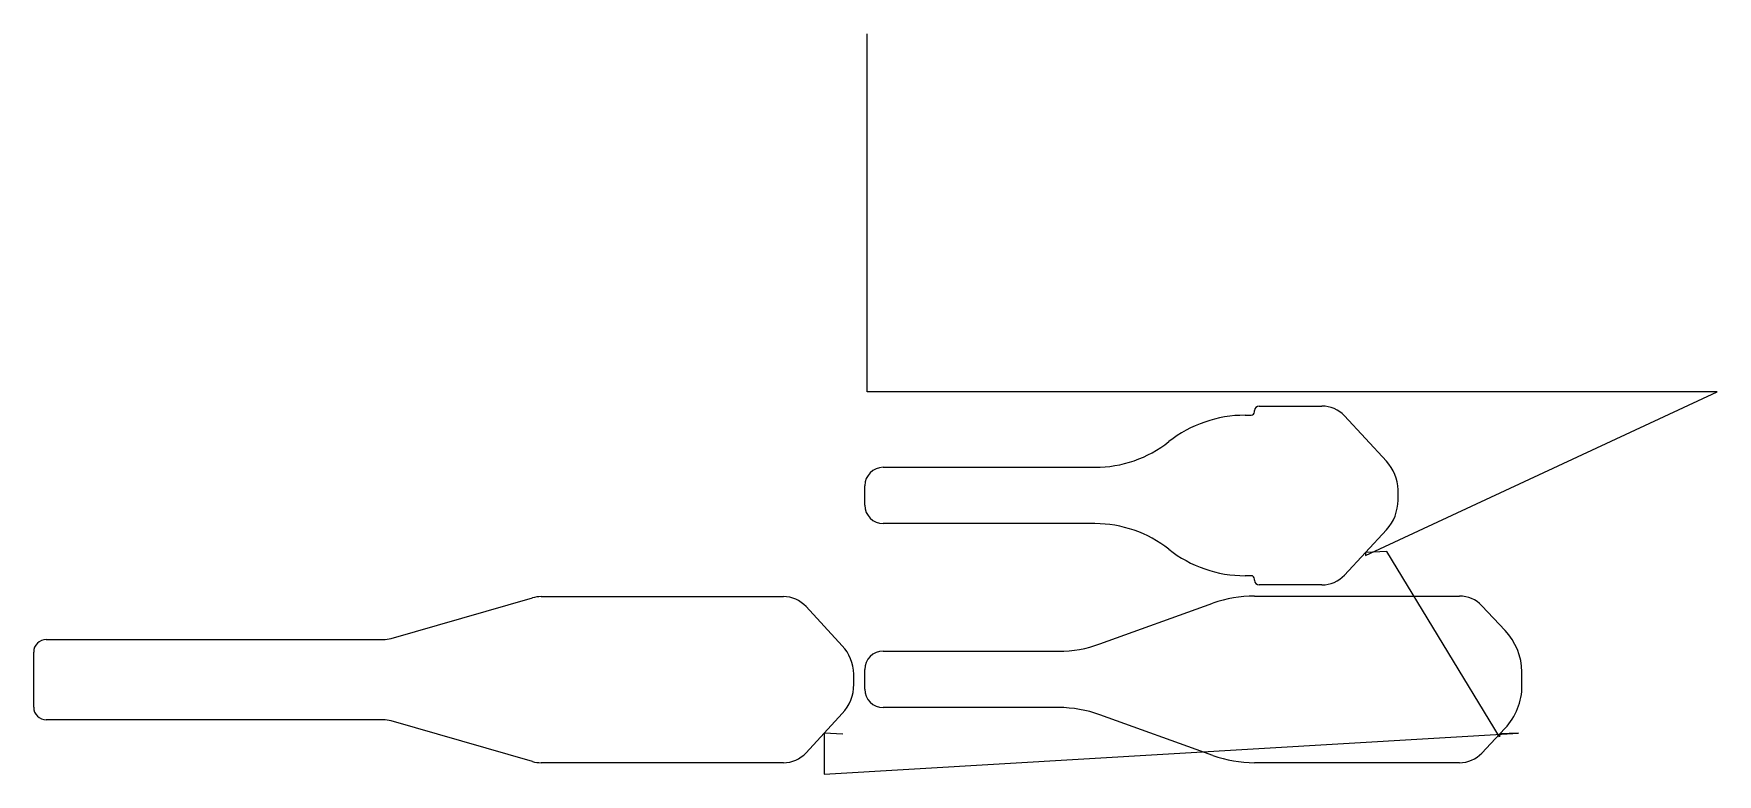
# Model space of a CAD drawing. Header units: metres. Extents: x 19 to 2768, y 0 to 1209.
import ezdxf

# ---------------------------------------------------------------- set-up
doc = ezdxf.new("R2010")
doc.units = ezdxf.units.M

msp = doc.modelspace()

# ---------------------------------------------------------------- linework, layer by layer
at = {"layer": 'TOOL_0'}
for p, q in [((1380.101, 1207.998), (1380.101, 1208.998)), ((1380.101, 624.17), (1380.101, 1207.998)), ((2766.998, 624.17), (1380.101, 624.17)), ((2193.626, 357.197), (2767.998, 624.17)), ((2767.998, 624.17), (2766.998, 624.17)), ((2766.998, 624.17), (2767.998, 624.17)), ((2767.998, 624.17), (2766.998, 624.17)), ((1997.02, 586.168), (2006.917, 586.168)), ((2012.417, 591.668), (2012.417, 593.668)), ((2019.917, 601.168), (2122.489, 601.168)), ((2159.175, 585.14), (2227.695, 511.145)), ((1406.167, 501.168), (1751.878, 501.168)), ((1376.167, 439.168), (1376.167, 471.168)), ((1751.878, 409.168), (1406.167, 409.168)), ((2227.694, 399.19), (2193.434, 362.193)), ((2193.436, 362.193), (2159.176, 325.196)), ((2193.434, 362.193), (2193.626, 357.197)), ((2228.41, 363.537), (2193.436, 362.193)), ((2412.486, 61.261), (2228.41, 363.537)), ((2006.917, 324.168), (1997.02, 324.168)), ((2012.417, 316.668), (2012.417, 318.668)), ((2122.489, 309.168), (2019.917, 309.168)), ((602.898, 221.918), (833.508, 288.044)), ((847.428, 290), (1243.055, 290)), ((1760.02, 212.763), (1944.34, 279.118)), ((2012.423, 291), (2347.034, 291)), ((2383.444, 275.268), (2421.431, 234.907)), ((1280.108, 273.812), (1339.228, 209.968)), ((39.5, 220.001), (589.254, 220.001)), ((19, 109.501), (19, 199.501)), ((1406.02, 201), (1692.616, 201)), ((1376.02, 139), (1376.02, 171)), ((589.254, 89.001), (39.5, 89.001)), ((833.507, 20.957), (602.898, 87.083)), ((1339.228, 99.032), (1309.668, 67.11)), ((1692.616, 109), (1406.02, 109)), ((1944.339, 30.882), (1760.021, 97.237)), ((1309.668, 67.111), (1280.108, 35.189)), ((1340.309, 65.36), (1309.668, 67.111)), ((1309.668, 67.11), (1309.827, 62.279)), ((1309.827, -0.001), (2443.374, 67.012)), ((1309.827, 62.279), (1309.827, -0.001)), ((2413.102, 66.243), (2383.444, 34.732)), ((2413.102, 66.243), (2412.486, 61.261)), ((2421.431, 75.093), (2413.102, 66.243)), ((2443.374, 67.012), (2413.102, 66.243)), ((1243.054, 19.001), (847.427, 19.001)), ((2347.034, 19), (2012.423, 19))]:
    msp.add_line(p, q, dxfattribs=at)
for centre, radius, start, end in [((1997.02, 385.168), 200.999, 90, 128.2469), ((2006.917, 591.668), 5.5, 270, 0), ((2019.917, 593.668), 7.5, 90, 180), ((2122.489, 551.168), 50, 42.800329, 90), ((1751.878, 696.168), 195, 270, 308.246127), ((1406.167, 471.168), 30, 90, 180), ((2175.347, 462.707), 71.32, 1.358612, 42.77832), ((2175.416, 447.6), 71.25, 317.199976, 0), ((1527.11, 455.168), 719.596, 359.397408, 0.734932), ((1406.167, 439.168), 30, 180, 270), ((1751.878, 214.168), 195, 51.753873, 90), ((1997.02, 525.168), 201, 231.7531, 270), ((2006.917, 318.668), 5.5, 0, 90), ((2019.917, 316.668), 7.5, 180, 270), ((2122.49, 359.168), 50, 269.998854, 317.199671), ((847.428, 239.5), 50.5, 90, 106.000253), ((1243.055, 239.5), 50.5, 42.800454, 90), ((2012.423, 90), 201, 90, 109.799016), ((2347.01, 240.945), 50.055, 43.291116, 89.972528), ((39.5, 199.501), 20.5, 90, 180), ((589.254, 269.501), 49.5, 270, 285.999771), ((2347.519, 165.342), 101.5, 1.109857, 43.26461), ((1287.431, 162.039), 70.57, 1.359251, 42.778824), ((1406.02, 171), 30, 90, 180), ((1692.616, 400), 199, 270, 289.798519), ((1279.129, 155), 1169.936, 359.49351, 0.602776), ((1287.5, 146.933), 70.5, 317.199793, 0), ((639.194, 154.5), 718.846, 359.396859, 0.734344), ((1406.02, 139), 30, 180, 270), ((2347.456, 144.683), 101.563, 316.749479, 359.985896), ((39.5, 109.501), 20.5, 180, 270), ((589.254, 39.501), 49.5, 73.99991, 90), ((1692.616, -90), 199, 70.20121, 90), ((1243.055, 69.501), 50.5, 269.998865, 317.199546), ((2012.423, 220), 201, 250.200716, 270), ((2347.01, 69.056), 50.056, 270.027471, 316.708051), ((847.427, 69.501), 50.5, 253.999747, 270)]:
    msp.add_arc(centre, radius, start, end, dxfattribs=at)

doc.saveas('drawing.dxf')
